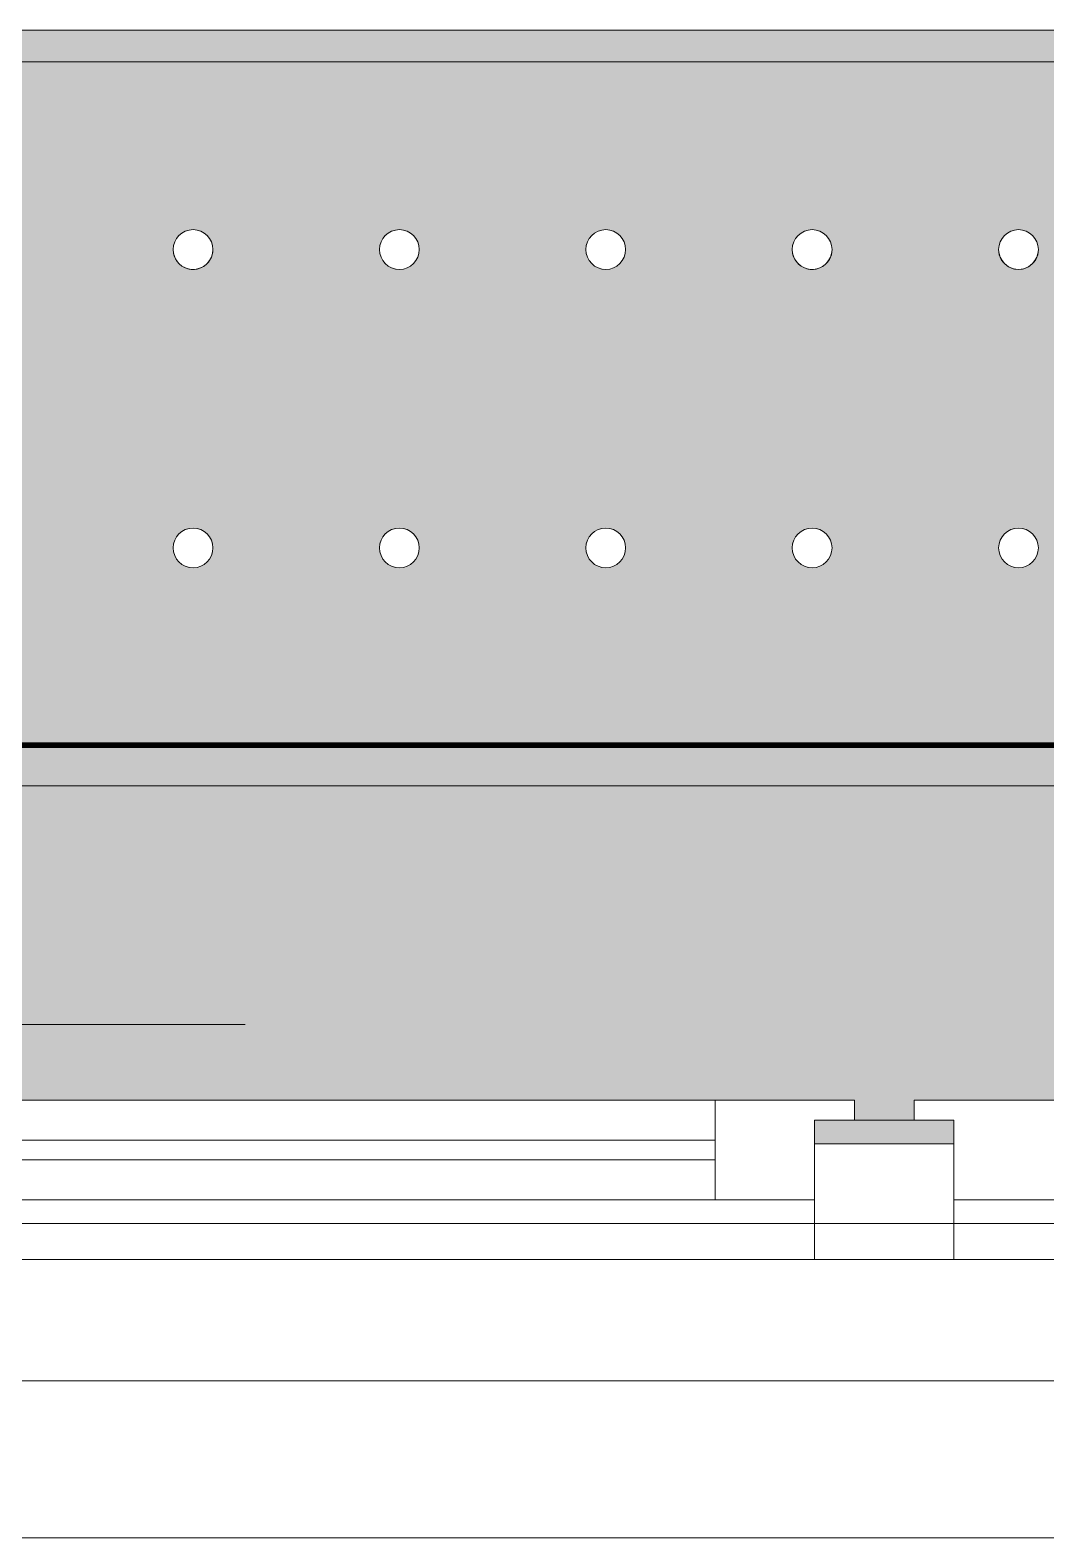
# Model space of a CAD drawing. Header units: millimetres. Extents: x -3245 to 186632, y -8553 to 29000.
# Drawn here: x 8996 to 9506, y -258 to 500 of the extents above; entities that cross this region are included whole.
import ezdxf

# ---------------------------------------------------------------- set-up
doc = ezdxf.new("R2010")
doc.units = ezdxf.units.MM
doc.linetypes.add('Осевая', pattern=[3175, 635, -476.25, 1587.5, -476.25])
for name, color, linetype, lineweight in [('A-GLAZ', 7, 'Continuous', 9), ('A-GLAZ-1', 7, 'Continuous', 13), ('Оси-2', 7, 'Осевая', 9)]:
    doc.layers.add(name, color=color, linetype=linetype, lineweight=lineweight)
for name, color, linetype, lineweight, true_color in [('A-WALL-1', 7, 'Continuous', 9, 0xc0c0c0), ('I-WALL-10', 7, 'Continuous', 80, 0xff80c0), ('I-WALL-6', 7, 'Continuous', 9, 0xcbc7bf), ('S-WALL-ANLY', 7, 'Continuous', 13, 0x008040), ('Знаки-2', 9, 'Continuous', 9, 0x808080), ('Знаки-3', 7, 'Continuous', 9, 0xd1cabb), ('Знаки-5', 7, 'Continuous', 9, 0xc1bbaf), ('Знаки-6', 7, 'Continuous', 9, 0xaba79f), ('Знаки-7', 7, 'Continuous', 9, 0xd5cdbe), ('Знаки-8', 7, 'Continuous', 9, 0xccc5b7), ('Знаки-9', 7, 'Continuous', 9, 0xd4ccbd)]:
    doc.layers.add(name, color=color, linetype=linetype, lineweight=lineweight, true_color=true_color)
doc.layers.add('Знаки-4', color=7, linetype='Continuous', lineweight=9, transparency=0.5)

# ---------------------------------------------------------------- blocks, each defined once
blk = doc.blocks.new('120_Окно_СКБ_2Ст - 120_Окно_СКБ_2Ст 3100х2500 _мал_створка слева_ 2-V23-План отделки стен 2 этажа в осях 1-12')
at = {"layer": 'A-GLAZ'}
for p, q in [((1550, -57), (-1550, -57)), ((770, -107), (1430, -107)), ((1430, -117), (770, -117)), ((670, -127), (700, -127))]:
    blk.add_line(p, q, dxfattribs=at)
at = {"layer": 'A-GLAZ-1'}
for p, q in [((650, -127), (650, -57)), ((650, -57), (720, -57)), ((720, -57), (720, -127)), ((650, -87), (-1480, -87)), ((650, -127), (650, -87)), ((1480, -87), (720, -87)), ((720, -87), (720, -127)), ((770, -137), (770, -87)), ((720, -127), (650, -127)), ((670, -127), (650, -127)), ((670, -137), (670, -127)), ((720, -127), (700, -127)), ((700, -127), (700, -137)), ((-1500, -137), (670, -137)), ((670, -137), (-1500, -137)), ((700, -137), (1500, -137)), ((1500, -137), (700, -137))]:
    blk.add_line(p, q, dxfattribs=at)
blk = doc.blocks.new('Зашивка радиатора_ с перфорацией М6 - Зашивка радиатора_ с перфорацией М6-30947167-План отделки стен 2 этажа в осях 1-12')
at = {"layer": 'Знаки-4'}
for points in [[(1880, 380), (1830, 380), (1830, 368), (1850, 368), (1850, 358), (-320, 358), (-320, 368), (-300, 368), (-300.23, 380), (-370, 380), (-370, 368), (-350, 368), (-350, 220), (-370, 220), (-369.96, 180), (2690, 180), (2690, 380), (2660, 380), (2660, 368), (2680, 368), (2680, 358), (1880, 358), (1880, 368), (1900, 368), (1900, 380)], [(2682.15, -163.94), (-370, -163.94), (-370, -179.94), (2690, -179.94), (2689.45, -163.94), (2682.38, -163.94)], [(1840, -163.94), (1840.68, -179.94), (1880, -179.94), (1879.32, -163.94), (1840.68, -163.94)], [(1850.34, -163.94), (1840, -163.94), (1840.68, -179.94), (1880, -179.94), (1879.32, -163.94), (1851.34, -163.94)], [(1850.34, -163.94), (1850, -163.94), (1850.34, -179.94), (1870, -179.94), (1869.66, -163.94), (1851.34, -163.94)], [(1850.34, -163.94), (1850, -163.94), (1850.34, -179.94), (1870, -179.94), (1869.66, -163.94), (1851.34, -163.94)], [(1945.86, -163.94), (1940, -163.94), (1940.68, -179.94), (1980, -179.94), (1979.32, -163.94), (1950, -163.94)], [(1940, -163.94), (1940.68, -179.94), (1980, -179.94), (1979.32, -163.94), (1940.68, -163.94)], [(1950.34, -163.94), (1950, -163.94), (1950.34, -179.94), (1970, -179.94), (1969.66, -163.94), (1951.34, -163.94)], [(1967.07, -163.94), (1950, -163.94), (1950.34, -179.94), (1970, -179.94), (1969.66, -163.94), (1968.66, -163.94)], [(2040, -163.94), (2040.68, -179.94), (2080, -179.94), (2079.32, -163.94), (2040.68, -163.94)], [(2040, -163.94), (2040.68, -179.94), (2080, -179.94), (2079.32, -163.94), (2040.68, -163.94)], [(2050.34, -163.94), (2050, -163.94), (2050.34, -179.94), (2070, -179.94), (2069.66, -163.94), (2051.34, -163.94)], [(2052.93, -163.94), (2050, -163.94), (2050.34, -179.94), (2070, -179.94), (2069.66, -163.94), (2054.82, -163.94)], [(2165, -163.94), (2140, -163.94), (2140.68, -179.94), (2180, -179.94), (2179.32, -163.94), (2165.18, -163.94)], [(2140, -163.94), (2140.68, -179.94), (2180, -179.94), (2179.32, -163.94), (2140.68, -163.94)], [(2150.34, -163.94), (2150, -163.94), (2150.34, -179.94), (2170, -179.94), (2169.66, -163.94), (2151.34, -163.94)], [(2152.93, -163.94), (2150, -163.94), (2150.34, -179.94), (2170, -179.94), (2169.66, -163.94), (2155, -163.94)], [(2274.14, -163.94), (2240, -163.94), (2240.68, -179.94), (2280, -179.94), (2279.32, -163.94), (2277.32, -163.94)], [(2265, -163.94), (2240, -163.94), (2240.68, -179.94), (2280, -179.94), (2279.32, -163.94), (2265.18, -163.94)], [(2260, -163.94), (2250, -163.94), (2250.34, -179.94), (2270, -179.94), (2269.66, -163.94), (2262.59, -163.94)], [(2260, -163.94), (2250, -163.94), (2250.34, -179.94), (2270, -179.94), (2269.66, -163.94), (2262.59, -163.94)]]:
    blk.add_hatch(color=256, dxfattribs=at).paths.add_polyline_path(points)
h = blk.add_hatch(color=256, dxfattribs=at)
h.paths.add_polyline_path([(2690, 180), (-370, 179), (-370, -179.94), (2690, -179.94), (2690, 135.79)])
h.paths.add_polyline_path([(1175, 90.35), (1180, 89.02), (1183.66, 85.35), (1185, 80.35), (1183.66, 75.35), (1180, 71.69), (1175, 70.35), (1170, 71.69), (1166.34, 75.35), (1165, 80.35), (1166.34, 85.35), (1170, 89.02), (1172.41, 90.01)])
h.paths.add_polyline_path([(1071.25, 90.35), (1076.25, 89.02), (1079.91, 85.35), (1081.25, 80.35), (1079.91, 75.35), (1076.25, 71.69), (1071.25, 70.35), (1066.25, 71.69), (1062.59, 75.35), (1061.25, 80.35), (1062.59, 85.35), (1066.25, 89.02), (1068.66, 90.01)])
h.paths.add_polyline_path([(1278.75, 90.35), (1283.75, 89.02), (1287.41, 85.35), (1288.75, 80.35), (1287.41, 75.35), (1283.75, 71.69), (1278.75, 70.35), (1273.75, 71.69), (1270.09, 75.35), (1268.75, 80.35), (1270.09, 85.35), (1273.75, 89.02), (1276.16, 90.01)])
h.paths.add_polyline_path([(967.5, 90.35), (972.5, 89.02), (976.16, 85.35), (977.5, 80.35), (976.16, 75.35), (972.5, 71.69), (967.5, 70.35), (962.5, 71.69), (958.84, 75.35), (957.5, 80.35), (958.84, 85.35), (962.5, 89.02), (964.91, 90.01)])
h.paths.add_polyline_path([(2523.75, 90.35), (2528.75, 89.02), (2532.41, 85.35), (2533.75, 80.35), (2532.41, 75.35), (2528.75, 71.69), (2523.75, 70.35), (2518.75, 71.69), (2515.09, 75.35), (2513.75, 80.35), (2515.09, 85.35), (2518.75, 89.02), (2521.16, 90.01)])
h.paths.add_polyline_path([(1486.25, 90.35), (1491.25, 89.02), (1494.91, 85.35), (1496.25, 80.35), (1494.91, 75.35), (1491.25, 71.69), (1486.25, 70.35), (1481.25, 71.69), (1477.59, 75.35), (1476.25, 80.35), (1477.59, 85.35), (1481.25, 89.02), (1483.66, 90.01)])
h.paths.add_polyline_path([(2212.5, 90.35), (2217.5, 89.02), (2221.16, 85.35), (2222.5, 80.35), (2221.16, 75.35), (2217.5, 71.69), (2212.5, 70.35), (2207.5, 71.69), (2203.84, 75.35), (2202.5, 80.35), (2203.84, 85.35), (2207.5, 89.02), (2209.91, 90.01)])
h.paths.add_polyline_path([(863.75, 90.35), (868.75, 89.02), (872.41, 85.35), (873.75, 80.35), (872.41, 75.35), (868.75, 71.69), (863.75, 70.35), (858.75, 71.69), (855.09, 75.35), (853.75, 80.35), (855.09, 85.35), (858.75, 89.02), (861.16, 90.01)])
h.paths.add_polyline_path([(2316.25, 90.35), (2321.25, 89.02), (2324.91, 85.35), (2326.25, 80.35), (2324.91, 75.35), (2321.25, 71.69), (2316.25, 70.35), (2311.25, 71.69), (2307.59, 75.35), (2306.25, 80.35), (2307.59, 85.35), (2311.25, 89.02), (2313.66, 90.01)])
h.paths.add_polyline_path([(1797.5, 90.35), (1802.5, 89.02), (1806.16, 85.35), (1807.5, 80.35), (1806.16, 75.35), (1802.5, 71.69), (1797.5, 70.35), (1792.5, 71.69), (1788.84, 75.35), (1787.5, 80.35), (1788.84, 85.35), (1792.5, 89.02), (1794.91, 90.01)])
h.paths.add_polyline_path([(1382.5, 90.35), (1387.5, 89.02), (1391.16, 85.35), (1392.5, 80.35), (1391.16, 75.35), (1387.5, 71.69), (1382.5, 70.35), (1377.19, 71.94), (1373.84, 75.35), (1372.5, 80.35), (1373.84, 85.35), (1377.5, 89.02), (1379.91, 90.01)])
h.paths.add_polyline_path([(2627.5, 90.35), (2632.5, 89.02), (2636.16, 85.35), (2637.5, 80.35), (2636.16, 75.35), (2632.5, 71.69), (2627.5, 70.35), (2622.5, 71.69), (2618.84, 75.35), (2617.5, 80.35), (2618.84, 85.35), (2622.5, 89.02), (2624.91, 90.01)])
h.paths.add_polyline_path([(1901.25, 90.35), (1906.25, 89.02), (1909.91, 85.35), (1911.25, 80.35), (1909.91, 75.35), (1906.25, 71.69), (1901.25, 70.35), (1896.25, 71.69), (1892.59, 75.35), (1891.25, 80.35), (1892.59, 85.35), (1896.25, 89.02), (1898.66, 90.01)])
h.paths.add_polyline_path([(2420, 90.35), (2425, 89.02), (2428.66, 85.35), (2430, 80.35), (2428.66, 75.35), (2425, 71.69), (2420, 70.35), (2415, 71.69), (2411.34, 75.35), (2410, 80.35), (2411.34, 85.35), (2415, 89.02), (2417.41, 90.01)])
h.paths.add_polyline_path([(2005, 90.35), (2010, 89.02), (2013.66, 85.35), (2015, 80.35), (2013.66, 75.35), (2010, 71.69), (2005, 70.35), (2000, 71.69), (1996.34, 75.35), (1995, 80.35), (1996.34, 85.35), (2000, 89.02), (2002.41, 90.01)])
h.paths.add_polyline_path([(1693.75, 90.35), (1698.75, 89.02), (1702.41, 85.35), (1703.75, 80.35), (1702.41, 75.35), (1698.75, 71.69), (1693.75, 70.35), (1688.75, 71.69), (1685.09, 75.35), (1683.75, 80.35), (1685.09, 85.35), (1688.75, 89.02), (1691.16, 90.01)])
h.paths.add_polyline_path([(1590, 90.35), (1595, 89.02), (1598.66, 85.35), (1600, 80.35), (1598.66, 75.35), (1595, 71.69), (1590, 70.35), (1585, 71.69), (1581.34, 75.35), (1580, 80.35), (1581.34, 85.35), (1585, 89.02), (1587.41, 90.01)])
h.paths.add_polyline_path([(2108.75, 90.35), (2113.75, 89.02), (2117.41, 85.35), (2118.75, 80.35), (2117.41, 75.35), (2113.75, 71.69), (2108.75, 70.35), (2103.75, 71.69), (2100.09, 75.35), (2098.75, 80.35), (2100.09, 85.35), (2103.75, 89.02), (2106.16, 90.01)])
h.paths.add_polyline_path([(-70, 90.35), (-65, 89.02), (-61.34, 85.35), (-60, 80.35), (-61.34, 75.35), (-65, 71.69), (-70, 70.35), (-75, 71.69), (-78.66, 75.35), (-80, 80.35), (-78.66, 85.35), (-75, 89.02), (-72.59, 90.01)])
h.paths.add_polyline_path([(760, 90.35), (765, 89.02), (768.66, 85.35), (770, 80.35), (768.66, 75.35), (765, 71.69), (760, 70.35), (755, 71.69), (751.34, 75.35), (750, 80.35), (751.34, 85.35), (755, 89.02), (757.41, 90.01)])
h.paths.add_polyline_path([(656.25, 90.35), (661.25, 89.02), (664.91, 85.35), (666.25, 80.35), (664.91, 75.35), (661.25, 71.69), (656.25, 70.35), (651.25, 71.69), (647.59, 75.35), (646.25, 80.35), (647.59, 85.35), (651.25, 89.02), (653.66, 90.01)])
h.paths.add_polyline_path([(-277.5, 90.35), (-272.5, 89.02), (-268.84, 85.35), (-267.5, 80.35), (-268.84, 75.35), (-272.5, 71.69), (-277.5, 70.35), (-282.5, 71.69), (-286.16, 75.35), (-287.5, 80.35), (-286.16, 85.35), (-282.5, 89.02), (-280.09, 90.01)])
h.paths.add_polyline_path([(-173.75, 90.35), (-168.75, 89.02), (-165.09, 85.35), (-163.75, 80.35), (-165.09, 75.35), (-168.75, 71.69), (-173.75, 70.35), (-178.75, 71.69), (-182.41, 75.35), (-183.75, 80.35), (-182.41, 85.35), (-178.75, 89.02), (-176.34, 90.01)])
h.paths.add_polyline_path([(33.75, 90.35), (38.75, 89.02), (42.41, 85.35), (43.75, 80.35), (42.41, 75.35), (38.75, 71.69), (33.75, 70.35), (28.75, 71.69), (25.09, 75.35), (23.75, 80.35), (25.09, 85.35), (28.75, 89.02), (31.16, 90.01)])
h.paths.add_polyline_path([(448.75, 90.35), (453.75, 89.02), (457.41, 85.35), (458.75, 80.35), (457.41, 75.35), (453.75, 71.69), (448.75, 70.35), (443.75, 71.69), (440.09, 75.35), (438.75, 80.35), (440.09, 85.35), (443.75, 89.02), (446.16, 90.01)])
h.paths.add_polyline_path([(241.25, 90.35), (246.25, 89.02), (249.91, 85.35), (251.25, 80.35), (249.91, 75.35), (246.25, 71.69), (241.25, 70.35), (236.25, 71.69), (232.59, 75.35), (231.25, 80.35), (232.59, 85.35), (236.25, 89.02), (238.66, 90.01)])
h.paths.add_polyline_path([(137.5, 90.35), (142.5, 89.02), (146.16, 85.35), (147.5, 80.35), (146.16, 75.35), (142.5, 71.69), (137.5, 70.35), (132.5, 71.69), (128.84, 75.35), (127.5, 80.35), (128.84, 85.35), (132.5, 89.02), (134.91, 90.01)])
h.paths.add_polyline_path([(552.5, 90.35), (557.5, 89.02), (561.16, 85.35), (562.5, 80.35), (561.16, 75.35), (557.5, 71.69), (552.5, 70.35), (547.5, 71.69), (543.84, 75.35), (542.5, 80.35), (543.84, 85.35), (547.5, 89.02), (549.91, 90.01)])
h.paths.add_polyline_path([(345, 90.35), (350, 89.02), (353.66, 85.35), (355, 80.35), (353.66, 75.35), (350, 71.69), (345, 70.35), (340, 71.69), (336.34, 75.35), (335, 80.35), (336.34, 85.35), (340, 89.02), (342.41, 90.01)])
h.paths.add_polyline_path([(2108.75, -59.65), (2113.75, -60.98), (2117.41, -64.65), (2118.75, -69.65), (2117.41, -74.65), (2113.75, -78.31), (2108.75, -79.65), (2103.75, -78.31), (2100.09, -74.65), (2098.75, -69.65), (2100.09, -64.65), (2103.75, -60.98), (2106.16, -59.99)])
h.paths.add_polyline_path([(1278.75, -59.65), (1283.75, -60.98), (1287.41, -64.65), (1288.75, -69.65), (1287.41, -74.65), (1283.75, -78.31), (1278.75, -79.65), (1273.75, -78.31), (1270.09, -74.65), (1268.75, -69.65), (1270.09, -64.65), (1273.75, -60.98), (1276.16, -59.99)])
h.paths.add_polyline_path([(1071.25, -59.65), (1076.25, -60.98), (1079.91, -64.65), (1081.25, -69.65), (1079.91, -74.65), (1076.25, -78.31), (1071.25, -79.65), (1066.25, -78.31), (1062.59, -74.65), (1061.25, -69.65), (1062.59, -64.65), (1066.25, -60.98), (1068.66, -59.99)])
h.paths.add_polyline_path([(2316.25, -59.65), (2321.25, -60.98), (2324.91, -64.65), (2326.25, -69.65), (2324.91, -74.65), (2321.25, -78.31), (2316.25, -79.65), (2311.25, -78.31), (2307.59, -74.65), (2306.25, -69.65), (2307.59, -64.65), (2311.25, -60.98), (2313.66, -59.99)])
h.paths.add_polyline_path([(1382.5, -59.65), (1387.5, -60.98), (1391.16, -64.65), (1392.5, -69.65), (1391.16, -74.65), (1387.5, -78.31), (1382.5, -79.65), (1377.19, -78.06), (1373.84, -74.65), (1372.5, -69.65), (1373.84, -64.65), (1377.5, -60.98), (1379.91, -59.99)])
h.paths.add_polyline_path([(1175, -59.65), (1180, -60.98), (1183.66, -64.65), (1185, -69.65), (1183.66, -74.65), (1180, -78.31), (1175, -79.65), (1170, -78.31), (1166.34, -74.65), (1165, -69.65), (1166.34, -64.65), (1170, -60.98), (1172.41, -59.99)])
h.paths.add_polyline_path([(2420, -59.65), (2425, -60.98), (2428.66, -64.65), (2430, -69.65), (2428.66, -74.65), (2425, -78.31), (2420, -79.65), (2415, -78.31), (2411.34, -74.65), (2410, -69.65), (2411.34, -64.65), (2415, -60.98), (2417.41, -59.99)])
h.paths.add_polyline_path([(2212.5, -59.65), (2217.5, -60.98), (2221.16, -64.65), (2222.5, -69.65), (2221.16, -74.65), (2217.5, -78.31), (2212.5, -79.65), (2207.5, -78.31), (2203.84, -74.65), (2202.5, -69.65), (2203.84, -64.65), (2207.5, -60.98), (2209.91, -59.99)])
h.paths.add_polyline_path([(1797.5, -59.65), (1802.5, -60.98), (1806.16, -64.65), (1807.5, -69.65), (1806.16, -74.65), (1802.5, -78.31), (1797.5, -79.65), (1792.5, -78.31), (1788.84, -74.65), (1787.5, -69.65), (1788.84, -64.65), (1792.5, -60.98), (1794.91, -59.99)])
h.paths.add_polyline_path([(1901.25, -59.65), (1906.25, -60.98), (1909.91, -64.65), (1911.25, -69.65), (1909.91, -74.65), (1906.25, -78.31), (1901.25, -79.65), (1896.25, -78.31), (1892.59, -74.65), (1891.25, -69.65), (1892.59, -64.65), (1896.25, -60.98), (1898.66, -59.99)])
h.paths.add_polyline_path([(2005, -59.65), (2010, -60.98), (2013.66, -64.65), (2015, -69.65), (2013.66, -74.65), (2010, -78.31), (2005, -79.65), (2000, -78.31), (1996.34, -74.65), (1995, -69.65), (1996.34, -64.65), (2000, -60.98), (2002.41, -59.99)])
h.paths.add_polyline_path([(1486.25, -59.65), (1491.25, -60.98), (1494.91, -64.65), (1496.25, -69.65), (1494.91, -74.65), (1491.25, -78.31), (1486.25, -79.65), (1481.25, -78.31), (1477.59, -74.65), (1476.25, -69.65), (1477.59, -64.65), (1481.25, -60.98), (1483.66, -59.99)])
h.paths.add_polyline_path([(967.5, -59.65), (972.5, -60.98), (976.16, -64.65), (977.5, -69.65), (976.16, -74.65), (972.5, -78.31), (967.5, -79.65), (962.5, -78.31), (958.84, -74.65), (957.5, -69.65), (958.84, -64.65), (962.5, -60.98), (964.91, -59.99)])
h.paths.add_polyline_path([(1590, -59.65), (1595, -60.98), (1598.66, -64.65), (1600, -69.65), (1598.66, -74.65), (1595, -78.31), (1590, -79.65), (1585, -78.31), (1581.34, -74.65), (1580, -69.65), (1581.34, -64.65), (1585, -60.98), (1587.41, -59.99)])
h.paths.add_polyline_path([(1693.75, -59.65), (1698.75, -60.98), (1702.41, -64.65), (1703.75, -69.65), (1702.41, -74.65), (1698.75, -78.31), (1693.75, -79.65), (1688.75, -78.31), (1685.09, -74.65), (1683.75, -69.65), (1685.09, -64.65), (1688.75, -60.98), (1691.16, -59.99)])
h.paths.add_polyline_path([(760, -59.65), (765, -60.98), (768.66, -64.65), (770, -69.65), (768.66, -74.65), (765, -78.31), (760, -79.65), (755, -78.31), (751.34, -74.65), (750, -69.65), (751.34, -64.65), (755, -60.98), (757.41, -59.99)])
h.paths.add_polyline_path([(2627.5, -59.65), (2632.5, -60.98), (2636.16, -64.65), (2637.5, -69.65), (2636.16, -74.65), (2632.5, -78.31), (2627.5, -79.65), (2622.5, -78.31), (2618.84, -74.65), (2617.5, -69.65), (2618.84, -64.65), (2622.5, -60.98), (2624.91, -59.99)])
h.paths.add_polyline_path([(863.75, -59.65), (868.75, -60.98), (872.41, -64.65), (873.75, -69.65), (872.41, -74.65), (868.75, -78.31), (863.75, -79.65), (858.75, -78.31), (855.09, -74.65), (853.75, -69.65), (855.09, -64.65), (858.75, -60.98), (861.16, -59.99)])
h.paths.add_polyline_path([(2523.75, -59.65), (2528.75, -60.98), (2532.41, -64.65), (2533.75, -69.65), (2532.41, -74.65), (2528.75, -78.31), (2523.75, -79.65), (2518.75, -78.31), (2515.09, -74.65), (2513.75, -69.65), (2515.09, -64.65), (2518.75, -60.98), (2521.16, -59.99)])
h.paths.add_polyline_path([(552.5, -59.65), (557.5, -60.98), (561.16, -64.65), (562.5, -69.65), (561.16, -74.65), (557.5, -78.31), (552.5, -79.65), (547.5, -78.31), (543.84, -74.65), (542.5, -69.65), (543.84, -64.65), (547.5, -60.98), (549.91, -59.99)])
h.paths.add_polyline_path([(656.25, -59.65), (661.25, -60.98), (664.91, -64.65), (666.25, -69.65), (664.91, -74.65), (661.25, -78.31), (656.25, -79.65), (651.25, -78.31), (647.59, -74.65), (646.25, -69.65), (647.59, -64.65), (651.25, -60.98), (653.66, -59.99)])
h.paths.add_polyline_path([(137.5, -59.65), (142.5, -60.98), (146.16, -64.65), (147.5, -69.65), (146.16, -74.65), (142.5, -78.31), (137.5, -79.65), (132.5, -78.31), (128.84, -74.65), (127.5, -69.65), (128.84, -64.65), (132.5, -60.98), (134.91, -59.99)])
h.paths.add_polyline_path([(-70, -59.65), (-65, -60.98), (-61.34, -64.65), (-60, -69.65), (-61.34, -74.65), (-65, -78.31), (-70, -79.65), (-75, -78.31), (-78.66, -74.65), (-80, -69.65), (-78.66, -64.65), (-75, -60.98), (-72.59, -59.99)])
h.paths.add_polyline_path([(33.75, -59.65), (38.75, -60.98), (42.41, -64.65), (43.75, -69.65), (42.41, -74.65), (38.75, -78.31), (33.75, -79.65), (28.75, -78.31), (25.09, -74.65), (23.75, -69.65), (25.09, -64.65), (28.75, -60.98), (31.16, -59.99)])
h.paths.add_polyline_path([(448.75, -59.65), (453.75, -60.98), (457.41, -64.65), (458.75, -69.65), (457.41, -74.65), (453.75, -78.31), (448.75, -79.65), (443.75, -78.31), (440.09, -74.65), (438.75, -69.65), (440.09, -64.65), (443.75, -60.98), (446.16, -59.99)])
h.paths.add_polyline_path([(241.25, -59.65), (246.25, -60.98), (249.91, -64.65), (251.25, -69.65), (249.91, -74.65), (246.25, -78.31), (241.25, -79.65), (236.25, -78.31), (232.59, -74.65), (231.25, -69.65), (232.59, -64.65), (236.25, -60.98), (238.66, -59.99)])
h.paths.add_polyline_path([(345, -59.65), (350, -60.98), (353.66, -64.65), (355, -69.65), (353.66, -74.65), (350, -78.31), (345, -79.65), (340, -78.31), (336.34, -74.65), (335, -69.65), (336.34, -64.65), (340, -60.98), (342.41, -59.99)])
h.paths.add_polyline_path([(-277.5, -59.65), (-272.5, -60.98), (-268.84, -64.65), (-267.5, -69.65), (-268.84, -74.65), (-272.5, -78.31), (-277.5, -79.65), (-282.5, -78.31), (-286.16, -74.65), (-287.5, -69.65), (-286.16, -64.65), (-282.5, -60.98), (-280.09, -59.99)])
h.paths.add_polyline_path([(-173.75, -59.65), (-168.75, -60.98), (-165.09, -64.65), (-163.75, -69.65), (-165.09, -74.65), (-168.75, -78.31), (-173.75, -79.65), (-178.75, -78.31), (-182.41, -74.65), (-183.75, -69.65), (-182.41, -64.65), (-178.75, -60.98), (-176.34, -59.99)])
at = {"layer": 'Знаки-2'}
for p, q in [((1900, 380), (1830, 380)), ((-370, 180), (2690, 180)), ((2690, 180), (-370, 180)), ((-370, -179.94), (2690, -179.94))]:
    blk.add_line(p, q, dxfattribs=at)
for centre, start, end in [((1797.5, 80.35), 0, 180), ((1901.25, 80.35), 0, 180), ((2005, 80.35), 0, 180), ((2108.75, 80.35), 0, 180), ((2212.5, 80.35), 0, 180), ((1797.5, 80.35), 180, 0), ((1901.25, 80.35), 180, 0), ((2005, 80.35), 180, 0), ((2108.75, 80.35), 180, 360), ((2212.5, 80.35), 180, 0), ((1797.5, -69.65), 0, 180), ((1901.25, -69.65), 0, 180), ((2005, -69.65), 0, 180), ((2108.75, -69.65), 0, 180), ((2212.5, -69.65), 0, 180), ((1797.5, -69.65), 180, 0), ((1901.25, -69.65), 180, 0), ((2005, -69.65), 180, 0), ((2108.75, -69.65), 180, 0), ((2212.5, -69.65), 180, 0)]:
    blk.add_arc(centre, 10, start, end, dxfattribs=at)
at = {"layer": 'Знаки-3'}
for p, q in [((1850, -163.94), (1840.68, -163.94)), ((1850, -163.94), (1854.81, -163.94)), ((1854.81, -163.94), (1850, -163.94)), ((1855, -163.94), (1865, -163.94)), ((1865, -163.94), (1855, -163.94)), ((1865.19, -163.94), (1870, -163.94)), ((1870, -163.94), (1865.19, -163.94)), ((1879.32, -163.94), (1870, -163.94)), ((1950, -163.94), (1940.68, -163.94)), ((1950, -163.94), (1954.81, -163.94)), ((1954.81, -163.94), (1950, -163.94)), ((1955, -163.94), (1965, -163.94)), ((1965, -163.94), (1955, -163.94)), ((1965.19, -163.94), (1970, -163.94)), ((1970, -163.94), (1965.19, -163.94)), ((1979.32, -163.94), (1970, -163.94)), ((2050, -163.94), (2040.68, -163.94)), ((2051.28, -163.94), (2054.82, -163.94)), ((2054.82, -163.94), (2051.28, -163.94)), ((2055, -163.94), (2065, -163.94)), ((2065, -163.94), (2055, -163.94)), ((2065.18, -163.94), (2068.72, -163.94)), ((2068.72, -163.94), (2065.18, -163.94)), ((2079.32, -163.94), (2070, -163.94)), ((2150, -163.94), (2140.68, -163.94)), ((2150, -163.94), (2154.81, -163.94)), ((2154.81, -163.94), (2150, -163.94)), ((2155, -163.94), (2165, -163.94)), ((2165, -163.94), (2155, -163.94)), ((2165.19, -163.94), (2170, -163.94)), ((2170, -163.94), (2165.19, -163.94)), ((2179.32, -163.94), (2170, -163.94)), ((2250, -163.94), (2240.68, -163.94)), ((2250, -163.94), (2254.81, -163.94)), ((2254.81, -163.94), (2250, -163.94)), ((2255, -163.94), (2265, -163.94)), ((2265, -163.94), (2255, -163.94)), ((2265.19, -163.94), (2270, -163.94)), ((2270, -163.94), (2265.19, -163.94)), ((2279.32, -163.94), (2270, -163.94)), ((1840.68, -179.94), (1850, -179.94)), ((1850, -179.94), (1854.81, -179.94)), ((1854.81, -179.94), (1850, -179.94)), ((1855, -179.94), (1865, -179.94)), ((1865, -179.94), (1855, -179.94)), ((1865.19, -179.94), (1870, -179.94)), ((1870, -179.94), (1865.19, -179.94)), ((1870, -179.94), (1879.32, -179.94)), ((1940.68, -179.94), (1950, -179.94)), ((1950, -179.94), (1954.81, -179.94)), ((1954.81, -179.94), (1950, -179.94)), ((1955, -179.94), (1965, -179.94)), ((1965, -179.94), (1955, -179.94)), ((1965.19, -179.94), (1970, -179.94)), ((1970, -179.94), (1965.19, -179.94)), ((1970, -179.94), (1979.32, -179.94)), ((2040.68, -179.94), (2050, -179.94)), ((2051.28, -179.94), (2054.82, -179.94)), ((2054.82, -179.94), (2051.28, -179.94)), ((2055, -179.94), (2065, -179.94)), ((2065, -179.94), (2055, -179.94)), ((2065.18, -179.94), (2068.72, -179.94)), ((2068.72, -179.94), (2065.18, -179.94)), ((2070, -179.94), (2079.32, -179.94)), ((2140.68, -179.94), (2150, -179.94)), ((2150, -179.94), (2154.81, -179.94)), ((2154.81, -179.94), (2150, -179.94)), ((2155, -179.94), (2165, -179.94)), ((2165, -179.94), (2155, -179.94)), ((2165.19, -179.94), (2170, -179.94)), ((2170, -179.94), (2165.19, -179.94)), ((2170, -179.94), (2179.32, -179.94)), ((2240.68, -179.94), (2250, -179.94)), ((2250, -179.94), (2254.81, -179.94)), ((2254.81, -179.94), (2250, -179.94)), ((2255, -179.94), (2265, -179.94)), ((2265, -179.94), (2255, -179.94)), ((2265.19, -179.94), (2270, -179.94)), ((2270, -179.94), (2265.19, -179.94)), ((2270, -179.94), (2279.32, -179.94))]:
    blk.add_line(p, q, dxfattribs=at)
at = {"layer": 'Знаки-5'}
for p, q in [((2690, 180), (-370, 180)), ((-370, 180), (2690, 180)), ((1840, -163.94), (1780, -163.94)), ((1840, -163.94), (1850, -163.94)), ((1845.86, -163.94), (1840, -163.94)), ((1850, -163.94), (1845.86, -163.94)), ((1850, -163.94), (1850.34, -163.94)), ((1869.66, -163.94), (1850, -163.94)), ((1850.34, -163.94), (1851.34, -163.94)), ((1851.34, -163.94), (1862.59, -163.94)), ((1862.59, -163.94), (1870, -163.94)), ((1870, -163.94), (1869.66, -163.94)), ((1870, -163.94), (1880, -163.94)), ((1880, -163.94), (1870, -163.94)), ((1940, -163.94), (1880.41, -163.94)), ((1940, -163.94), (1980, -163.94)), ((1980, -163.94), (1940, -163.94)), ((2040, -163.94), (1980, -163.94)), ((2040, -163.94), (2080, -163.94)), ((2080, -163.94), (2040, -163.94)), ((2140, -163.94), (2080, -163.94)), ((2140, -163.94), (2150, -163.94)), ((2140.68, -163.94), (2140, -163.94)), ((2150, -163.94), (2140.68, -163.94)), ((2150, -163.94), (2170, -163.94)), ((2170, -163.94), (2150, -163.94)), ((2170, -163.94), (2180, -163.94)), ((2180, -163.94), (2170, -163.94)), ((2240, -163.94), (2180, -163.94)), ((2240, -163.94), (2280, -163.94)), ((2280, -163.94), (2240, -163.94)), ((2340, -163.94), (2280, -163.94)), ((1780, -179.94), (1840, -179.94)), ((1840, -179.94), (1850, -179.94)), ((1850, -179.94), (1840, -179.94)), ((1850, -179.94), (1870, -179.94)), ((1870, -179.94), (1850, -179.94)), ((1870, -179.94), (1880, -179.94)), ((1880, -179.94), (1870, -179.94)), ((1880.41, -179.94), (1940, -179.94)), ((1940, -179.94), (1954.82, -179.94)), ((1980, -179.94), (1940, -179.94)), ((1954.82, -179.94), (1980, -179.94)), ((1980, -179.94), (2040, -179.94)), ((2040, -179.94), (2080, -179.94)), ((2080, -179.94), (2040, -179.94)), ((2080, -179.94), (2140, -179.94)), ((2140, -179.94), (2150, -179.94)), ((2150, -179.94), (2140, -179.94)), ((2150, -179.94), (2170, -179.94)), ((2152.93, -179.94), (2150, -179.94)), ((2162.59, -179.94), (2152.93, -179.94)), ((2169.66, -179.94), (2162.59, -179.94)), ((2170, -179.94), (2169.66, -179.94)), ((2170, -179.94), (2180, -179.94)), ((2180, -179.94), (2170, -179.94)), ((2180, -179.94), (2240, -179.94)), ((2240, -179.94), (2280, -179.94)), ((2280, -179.94), (2240, -179.94)), ((2280, -179.94), (2340, -179.94))]:
    blk.add_line(p, q, dxfattribs=at)
at = {"layer": 'Знаки-6'}
for p, q in [((1830, 380), (1900, 380)), ((-322.14, -163.94), (2646.93, -163.94)), ((2690, -179.94), (-370, -179.94)), ((2689.45, -179.94), (-370, -179.94))]:
    blk.add_line(p, q, dxfattribs=at)
for centre, start, end in [((1797.5, 80.35), 0, 180), ((1901.25, 80.35), 0, 180), ((2005, 80.35), 0, 180), ((2108.75, 80.35), 0, 180), ((2212.5, 80.35), 0, 180), ((1797.5, 80.35), 180, 360), ((1901.25, 80.35), 180, 360), ((2005, 80.35), 180, 360), ((2108.75, 80.35), 180, 360), ((2212.5, 80.35), 180, 360), ((1797.5, -69.65), 90, 150), ((1797.5, -69.65), 30, 90), ((1901.25, -69.65), 0, 150), ((2005, -69.65), 0, 180), ((2108.75, -69.65), 0, 180), ((2212.5, -69.65), 0, 150), ((1797.5, -69.65), 150, 180), ((1797.5, -69.65), 0, 30), ((1901.25, -69.65), 150, 180), ((2212.5, -69.65), 150, 180), ((1797.5, -69.65), 180, 360), ((1901.25, -69.65), 180, 360), ((2005, -69.65), 180, 360), ((2108.75, -69.65), 180, 360), ((2212.5, -69.65), 180, 360)]:
    blk.add_arc(centre, 10, start, end, dxfattribs=at)
at = {"layer": 'Знаки-7'}
for p, q in [((1854.82, -163.94), (1851.34, -163.94)), ((1865, -163.94), (1855, -163.94)), ((1868.66, -163.94), (1865.18, -163.94)), ((1954.82, -163.94), (1951.34, -163.94)), ((1965, -163.94), (1955, -163.94)), ((1968.66, -163.94), (1965.18, -163.94)), ((2054.82, -163.94), (2051.34, -163.94)), ((2065, -163.94), (2055, -163.94)), ((2068.66, -163.94), (2065.18, -163.94)), ((2154.82, -163.94), (2151.34, -163.94)), ((2165, -163.94), (2155, -163.94)), ((2168.66, -163.94), (2165.18, -163.94)), ((2254.82, -163.94), (2251.34, -163.94)), ((2265, -163.94), (2255, -163.94)), ((2268.66, -163.94), (2265.18, -163.94)), ((1851.34, -179.94), (1854.82, -179.94)), ((1855, -179.94), (1865, -179.94)), ((1865.18, -179.94), (1868.66, -179.94)), ((1951.34, -179.94), (1954.82, -179.94)), ((1955, -179.94), (1965, -179.94)), ((1965.18, -179.94), (1968.66, -179.94)), ((2051.34, -179.94), (2054.82, -179.94)), ((2055, -179.94), (2065, -179.94)), ((2065.18, -179.94), (2068.66, -179.94)), ((2151.34, -179.94), (2154.82, -179.94)), ((2155, -179.94), (2165, -179.94)), ((2165.18, -179.94), (2168.66, -179.94)), ((2251.34, -179.94), (2254.82, -179.94)), ((2255, -179.94), (2265, -179.94)), ((2265.18, -179.94), (2268.66, -179.94))]:
    blk.add_line(p, q, dxfattribs=at)
at = {"layer": 'Знаки-8'}
for p, q in [((1840, -163.94), (1850, -163.94)), ((1850, -163.94), (1840, -163.94)), ((1851.28, -163.94), (1854.82, -163.94)), ((1854.82, -163.94), (1851.28, -163.94)), ((1855, -163.94), (1865, -163.94)), ((1860, -163.94), (1855, -163.94)), ((1865, -163.94), (1860, -163.94)), ((1865.18, -163.94), (1868.72, -163.94)), ((1868.72, -163.94), (1865.18, -163.94)), ((1870, -163.94), (1880, -163.94)), ((1880, -163.94), (1870, -163.94)), ((1940, -163.94), (1950, -163.94)), ((1950, -163.94), (1940, -163.94)), ((1950, -163.94), (1954.81, -163.94)), ((1954.81, -163.94), (1950, -163.94)), ((1955, -163.94), (1957.41, -163.94)), ((1965, -163.94), (1955, -163.94)), ((1957.41, -163.94), (1965, -163.94)), ((1965.19, -163.94), (1970, -163.94)), ((1970, -163.94), (1965.19, -163.94)), ((1970, -163.94), (1980, -163.94)), ((1980, -163.94), (1970, -163.94)), ((2040, -163.94), (2040.68, -163.94)), ((2050, -163.94), (2040, -163.94)), ((2040.68, -163.94), (2050, -163.94)), ((2050, -163.94), (2054.81, -163.94)), ((2052.93, -163.94), (2050, -163.94)), ((2054.81, -163.94), (2052.93, -163.94)), ((2055, -163.94), (2065, -163.94)), ((2065, -163.94), (2055, -163.94)), ((2065.19, -163.94), (2070, -163.94)), ((2070, -163.94), (2065.19, -163.94)), ((2070, -163.94), (2074.14, -163.94)), ((2079.32, -163.94), (2070, -163.94)), ((2074.14, -163.94), (2080, -163.94)), ((2080, -163.94), (2079.32, -163.94)), ((2140, -163.94), (2150, -163.94)), ((2150, -163.94), (2140, -163.94)), ((2151.28, -163.94), (2154.82, -163.94)), ((2154.82, -163.94), (2151.28, -163.94)), ((2155, -163.94), (2165, -163.94)), ((2160, -163.94), (2155, -163.94)), ((2165, -163.94), (2160, -163.94)), ((2165.18, -163.94), (2168.72, -163.94)), ((2168.72, -163.94), (2165.18, -163.94)), ((2170, -163.94), (2180, -163.94)), ((2180, -163.94), (2170, -163.94)), ((2240, -163.94), (2250, -163.94)), ((2242.68, -163.94), (2240, -163.94)), ((2245.86, -163.94), (2242.68, -163.94)), ((2250, -163.94), (2245.86, -163.94)), ((2250, -163.94), (2251.34, -163.94)), ((2252.93, -163.94), (2250, -163.94)), ((2251.34, -163.94), (2254.81, -163.94)), ((2254.81, -163.94), (2252.93, -163.94)), ((2255, -163.94), (2260, -163.94)), ((2257.41, -163.94), (2255, -163.94)), ((2265, -163.94), (2257.41, -163.94)), ((2260, -163.94), (2265, -163.94)), ((2265.19, -163.94), (2268.66, -163.94)), ((2269.66, -163.94), (2265.19, -163.94)), ((2268.66, -163.94), (2269.66, -163.94)), ((2269.66, -163.94), (2270, -163.94)), ((2270, -163.94), (2269.66, -163.94)), ((2270, -163.94), (2280, -163.94)), ((2280, -163.94), (2270, -163.94)), ((1840, -179.94), (1850, -179.94)), ((1850, -179.94), (1840, -179.94)), ((1851.28, -179.94), (1854.82, -179.94)), ((1854.82, -179.94), (1851.28, -179.94)), ((1855, -179.94), (1865, -179.94)), ((1865, -179.94), (1855, -179.94)), ((1865.18, -179.94), (1868.72, -179.94)), ((1868.72, -179.94), (1865.18, -179.94)), ((1870, -179.94), (1874.14, -179.94)), ((1880, -179.94), (1870, -179.94)), ((1874.14, -179.94), (1880, -179.94)), ((1940, -179.94), (1950, -179.94)), ((1950, -179.94), (1940, -179.94)), ((1950, -179.94), (1952.93, -179.94)), ((1954.81, -179.94), (1950, -179.94)), ((1952.93, -179.94), (1954.81, -179.94)), ((1955, -179.94), (1962.59, -179.94)), ((1965, -179.94), (1955, -179.94)), ((1962.59, -179.94), (1965, -179.94)), ((1965.19, -179.94), (1969.66, -179.94)), ((1970, -179.94), (1965.19, -179.94)), ((1969.66, -179.94), (1970, -179.94)), ((1970, -179.94), (1979.32, -179.94)), ((1980, -179.94), (1970, -179.94)), ((1979.32, -179.94), (1980, -179.94)), ((2040, -179.94), (2050, -179.94)), ((2050, -179.94), (2040, -179.94)), ((2050, -179.94), (2051.34, -179.94)), ((2054.81, -179.94), (2050, -179.94)), ((2051.34, -179.94), (2054.81, -179.94)), ((2055, -179.94), (2060, -179.94)), ((2060, -179.94), (2055, -179.94)), ((2060, -179.94), (2065, -179.94)), ((2065, -179.94), (2060, -179.94)), ((2065.19, -179.94), (2068.66, -179.94)), ((2068.66, -179.94), (2065.19, -179.94)), ((2068.66, -179.94), (2070, -179.94)), ((2070, -179.94), (2068.66, -179.94)), ((2070, -179.94), (2080, -179.94)), ((2080, -179.94), (2070, -179.94)), ((2140, -179.94), (2150, -179.94)), ((2140.68, -179.94), (2140, -179.94)), ((2150, -179.94), (2140.68, -179.94)), ((2151.28, -179.94), (2154.82, -179.94)), ((2154.82, -179.94), (2151.28, -179.94)), ((2155, -179.94), (2165, -179.94)), ((2165, -179.94), (2155, -179.94)), ((2165.18, -179.94), (2168.72, -179.94)), ((2168.72, -179.94), (2165.18, -179.94)), ((2170, -179.94), (2180, -179.94)), ((2174.14, -179.94), (2170, -179.94)), ((2180, -179.94), (2174.14, -179.94)), ((2240, -179.94), (2250, -179.94)), ((2250, -179.94), (2240, -179.94)), ((2250, -179.94), (2250.34, -179.94)), ((2252.93, -179.94), (2250, -179.94)), ((2250.34, -179.94), (2254.81, -179.94)), ((2254.81, -179.94), (2252.93, -179.94)), ((2255, -179.94), (2260, -179.94)), ((2265, -179.94), (2255, -179.94)), ((2260, -179.94), (2265, -179.94)), ((2265.19, -179.94), (2270, -179.94)), ((2267.07, -179.94), (2265.19, -179.94)), ((2270, -179.94), (2267.07, -179.94)), ((2270, -179.94), (2280, -179.94)), ((2280, -179.94), (2270, -179.94))]:
    blk.add_line(p, q, dxfattribs=at)
at = {"layer": 'Знаки-9'}
for p, q in [((1851.28, -163.94), (1854.82, -163.94)), ((1854.82, -163.94), (1851.28, -163.94)), ((1855, -163.94), (1865, -163.94)), ((1865, -163.94), (1855, -163.94)), ((1865.18, -163.94), (1868.72, -163.94)), ((1868.72, -163.94), (1865.18, -163.94)), ((1951.28, -163.94), (1954.82, -163.94)), ((1954.82, -163.94), (1951.28, -163.94)), ((1955, -163.94), (1965, -163.94)), ((1965, -163.94), (1955, -163.94)), ((1965.18, -163.94), (1968.72, -163.94)), ((1968.72, -163.94), (1965.18, -163.94)), ((2050, -163.94), (2051.34, -163.94)), ((2054.81, -163.94), (2050, -163.94)), ((2051.34, -163.94), (2054.81, -163.94)), ((2055, -163.94), (2065, -163.94)), ((2065, -163.94), (2055, -163.94)), ((2065.19, -163.94), (2068.66, -163.94)), ((2070, -163.94), (2065.19, -163.94)), ((2068.66, -163.94), (2070, -163.94)), ((2151.28, -163.94), (2154.82, -163.94)), ((2154.82, -163.94), (2151.28, -163.94)), ((2155, -163.94), (2165, -163.94)), ((2165, -163.94), (2155, -163.94)), ((2165.18, -163.94), (2168.72, -163.94)), ((2168.72, -163.94), (2165.18, -163.94)), ((2251.28, -163.94), (2254.82, -163.94)), ((2254.82, -163.94), (2251.28, -163.94)), ((2255, -163.94), (2265, -163.94)), ((2265, -163.94), (2255, -163.94)), ((2265.18, -163.94), (2268.72, -163.94)), ((2268.72, -163.94), (2265.18, -163.94)), ((1851.28, -179.94), (1854.82, -179.94)), ((1854.82, -179.94), (1851.28, -179.94)), ((1855, -179.94), (1865, -179.94)), ((1865, -179.94), (1855, -179.94)), ((1865.18, -179.94), (1868.72, -179.94)), ((1868.72, -179.94), (1865.18, -179.94)), ((1951.28, -179.94), (1954.82, -179.94)), ((1954.82, -179.94), (1951.28, -179.94)), ((1955, -179.94), (1965, -179.94)), ((1965, -179.94), (1955, -179.94)), ((1965.18, -179.94), (1968.72, -179.94)), ((1968.72, -179.94), (1965.18, -179.94)), ((2050, -179.94), (2050.34, -179.94)), ((2054.81, -179.94), (2050, -179.94)), ((2050.34, -179.94), (2054.81, -179.94)), ((2055, -179.94), (2065, -179.94)), ((2065, -179.94), (2055, -179.94)), ((2065.19, -179.94), (2070, -179.94)), ((2070, -179.94), (2065.19, -179.94)), ((2151.28, -179.94), (2154.82, -179.94)), ((2154.82, -179.94), (2151.28, -179.94)), ((2155, -179.94), (2165, -179.94)), ((2165, -179.94), (2155, -179.94)), ((2165.18, -179.94), (2168.72, -179.94)), ((2168.72, -179.94), (2165.18, -179.94)), ((2251.28, -179.94), (2254.82, -179.94)), ((2254.82, -179.94), (2251.28, -179.94)), ((2255, -179.94), (2265, -179.94)), ((2265, -179.94), (2255, -179.94)), ((2265.18, -179.94), (2268.72, -179.94)), ((2268.72, -179.94), (2265.18, -179.94))]:
    blk.add_line(p, q, dxfattribs=at)

msp = doc.modelspace()

# ---------------------------------------------------------------- linework, layer by layer
at = {"layer": 'A-WALL-1'}
for p, q in [((18810, -100), (-110, -100)), ((-268, -258), (18160, -258))]:
    msp.add_line(p, q, dxfattribs=at)
at = {"layer": 'I-WALL-10'}
for p, q in [((11659, 141), (8281, 141)), ((8560, 140), (11660, 140))]:
    msp.add_line(p, q, dxfattribs=at)
at = {"layer": 'I-WALL-6'}
msp.add_line((8560, 120), (11660, 120), dxfattribs=at)
at = {"layer": 'S-WALL-ANLY'}
for p, q in [((11660, -179), (8560, -179)), ((8560, -179), (11660, -179))]:
    msp.add_line(p, q, dxfattribs=at)
at = {"layer": 'Оси-2'}
msp.add_line((54.96, 0), (35770, 0), dxfattribs=at)

# ---------------------------------------------------------------- block references
at = {"layer": 'A-GLAZ', "rotation": 180}
msp.add_blockref('120_Окно_СКБ_2Ст - 120_Окно_СКБ_2Ст 3100х2500 _мал_створка слева_ 2-V23-План отделки стен 2 этажа в осях 1-12', (10110, -175), dxfattribs=at)
at = {"layer": 'Знаки-3', "rotation": 180}
msp.add_blockref('Зашивка радиатора_ с перфорацией М6 - Зашивка радиатора_ с перфорацией М6-30947167-План отделки стен 2 этажа в осях 1-12', (11290, 320), dxfattribs=at)

doc.saveas('drawing.dxf')
